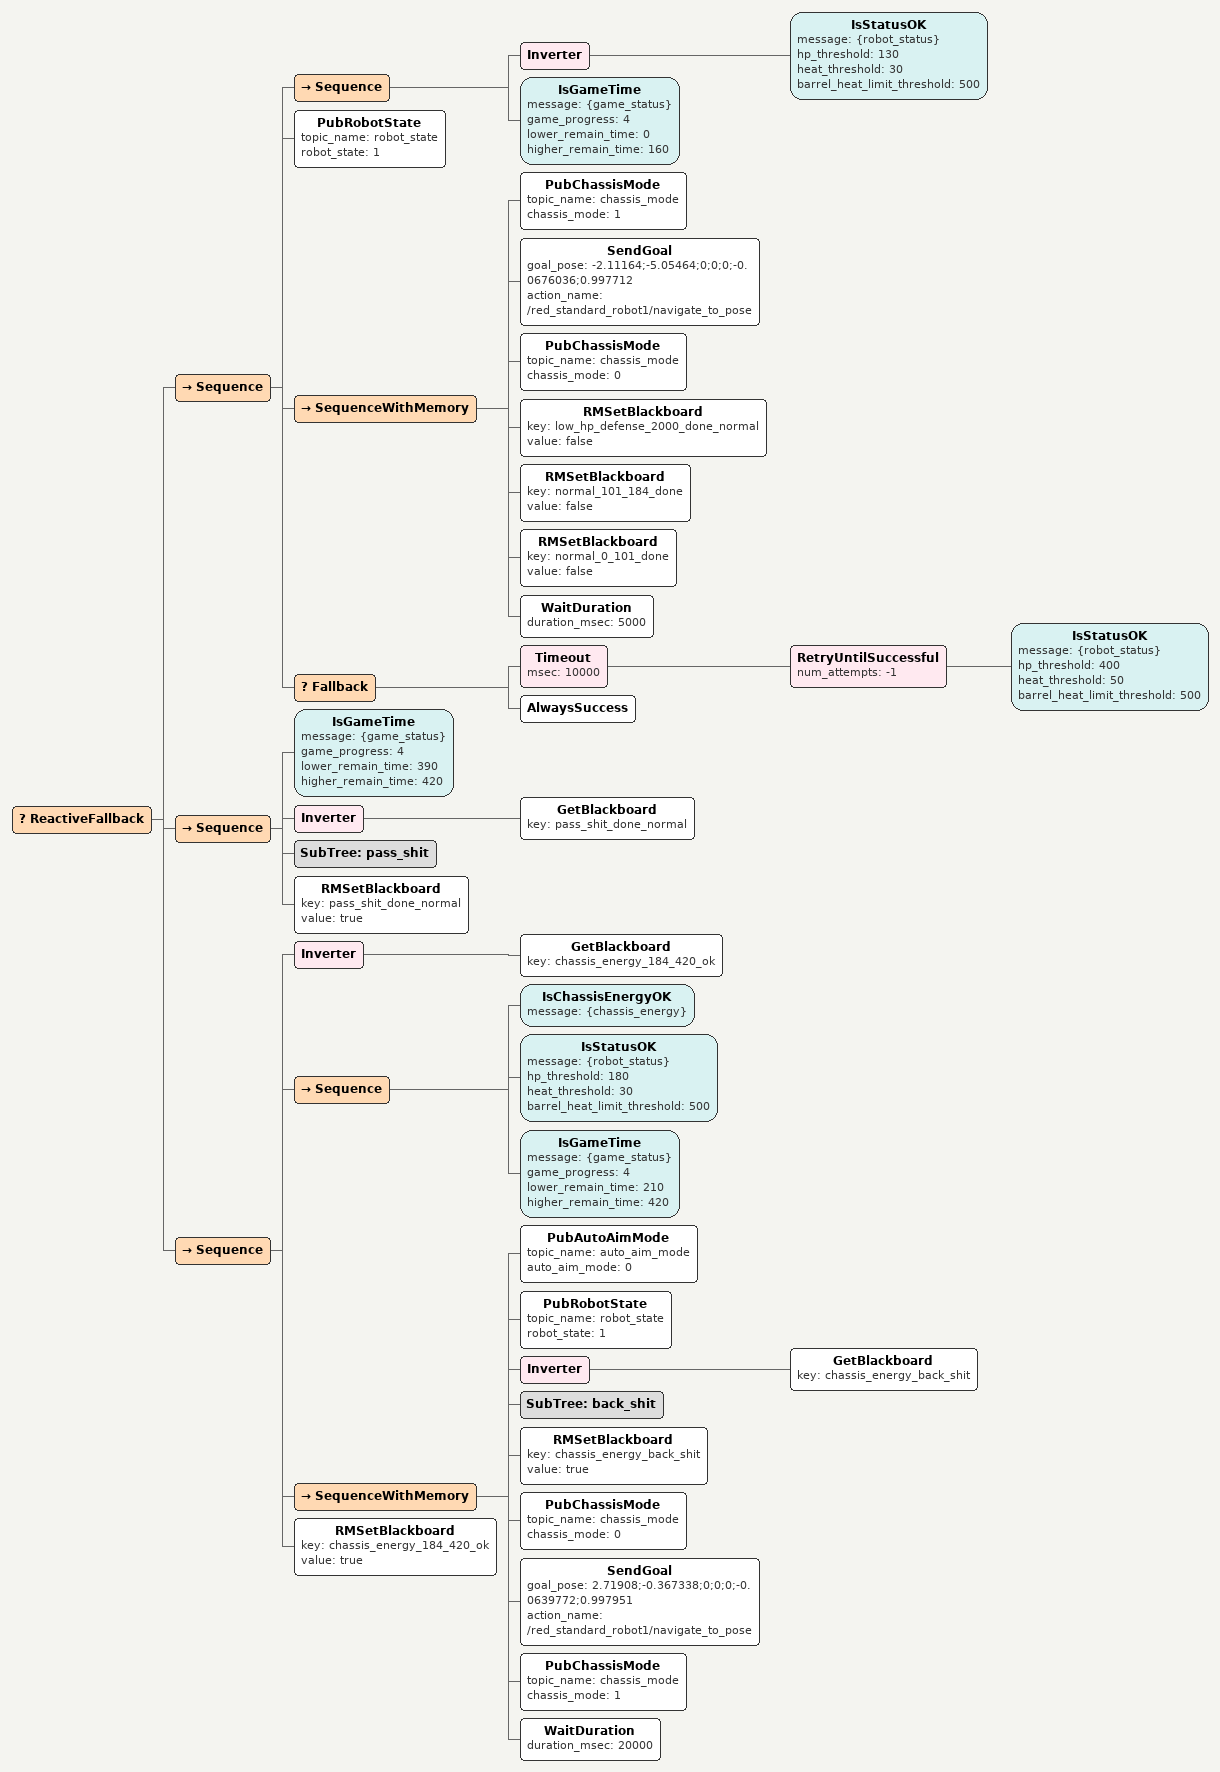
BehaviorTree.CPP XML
<ReactiveFallback>
  <Sequence>
    <Sequence>
      <Inverter>
        <IsStatusOK message="{robot_status}" hp_threshold="130" heat_threshold="30" barrel_heat_limit_threshold="500"/>
      </Inverter>
      <IsGameTime message="{game_status}" game_progress="4" lower_remain_time="0" higher_remain_time="160"/>
    </Sequence>
    <PubRobotState topic_name="robot_state" robot_state="1"/>
    <SequenceWithMemory>
      <PubChassisMode topic_name="chassis_mode" chassis_mode="1"/>
      <SendGoal goal_pose="-2.11164;-5.05464;0;0;0;-0.0676036;0.997712" action_name="/red_standard_robot1/navigate_to_pose"/>
      <PubChassisMode topic_name="chassis_mode" chassis_mode="0"/>
      <RMSetBlackboard key="low_hp_defense_2000_done_normal" value="false"/>
      <RMSetBlackboard key="normal_101_184_done" value="false"/>
      <RMSetBlackboard key="normal_0_101_done" value="false"/>
      <WaitDuration duration_msec="5000"/>
    </SequenceWithMemory>
    <Fallback>
      <Timeout msec="10000">
        <RetryUntilSuccessful num_attempts="-1">
          <IsStatusOK message="{robot_status}" hp_threshold="400" heat_threshold="50" barrel_heat_limit_threshold="500"/>
        </RetryUntilSuccessful>
      </Timeout>
      <AlwaysSuccess/>
    </Fallback>
  </Sequence>
  <Sequence>
    <IsGameTime message="{game_status}" game_progress="4" lower_remain_time="390" higher_remain_time="420"/>
    <Inverter>
      <GetBlackboard key="pass_shit_done_normal"/>
    </Inverter>
    <SubTree ID="pass_shit"/>
    <RMSetBlackboard key="pass_shit_done_normal" value="true"/>
  </Sequence>
  <Sequence>
    <Inverter>
      <GetBlackboard key="chassis_energy_184_420_ok"/>
    </Inverter>
    <Sequence>
      <IsChassisEnergyOK message="{chassis_energy}"/>
      <IsStatusOK message="{robot_status}" hp_threshold="180" heat_threshold="30" barrel_heat_limit_threshold="500"/>
      <IsGameTime message="{game_status}" game_progress="4" lower_remain_time="210" higher_remain_time="420"/>
    </Sequence>
    <SequenceWithMemory>
      <PubAutoAimMode topic_name="auto_aim_mode" auto_aim_mode="0"/>
      <PubRobotState topic_name="robot_state" robot_state="1"/>
      <Inverter>
        <GetBlackboard key="chassis_energy_back_shit"/>
      </Inverter>
      <SubTree ID="back_shit"/>
      <RMSetBlackboard key="chassis_energy_back_shit" value="true"/>
      <PubChassisMode topic_name="chassis_mode" chassis_mode="0"/>
      <SendGoal goal_pose="2.71908;-0.367338;0;0;0;-0.0639772;0.997951" action_name="/red_standard_robot1/navigate_to_pose"/>
      <PubChassisMode topic_name="chassis_mode" chassis_mode="1"/>
      <WaitDuration duration_msec="20000"/>
    </SequenceWithMemory>
    <RMSetBlackboard key="chassis_energy_184_420_ok" value="true"/>
  </Sequence>
</ReactiveFallback>
